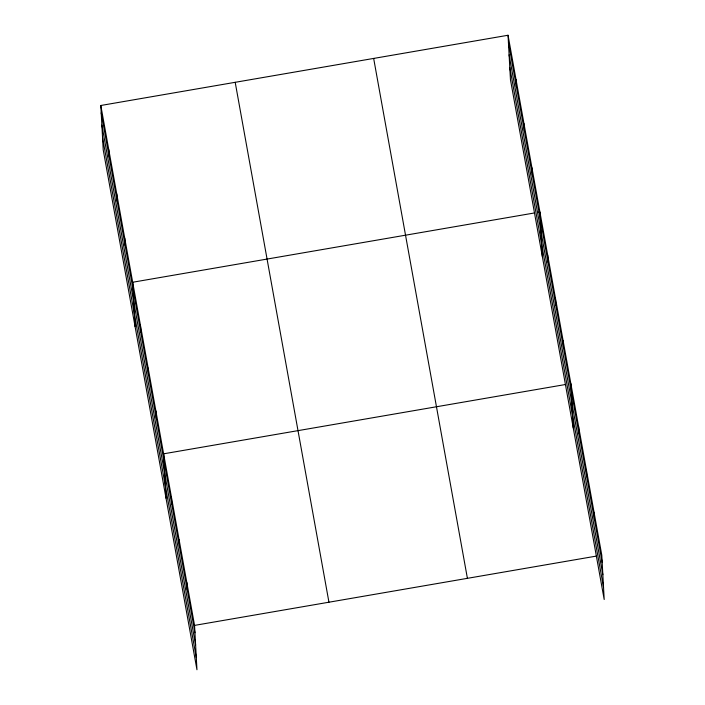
<?xml version="1.0" encoding="UTF-8"?>
<svg xmlns="http://www.w3.org/2000/svg" width="705" height="705" viewBox="0 0 705 705"><rect width="100%" height="100%" fill="white"/><g stroke="black" fill="none" stroke-linecap="round" stroke-linejoin="round"><path stroke-width="1.06" d="M100.806 105.486L194.554 625.388L196.959 669.75L103.212 149.848L100.806 105.486L508.041 35.25L601.788 555.152L604.194 599.514L510.446 79.612L508.041 35.25M534.584 212.936L132.681 282.247L135.087 326.609M537.783 212.381L539.915 212.02L542.321 256.382M565.516 384.507L163.622 453.817L166.019 498.179M194.554 625.388L596.456 556.078M508.446 42.652L602.193 562.555M509.107 54.849L602.854 574.751M509.786 67.416L603.533 587.318M373.659 58.427L467.406 578.329M235.197 82.309L328.944 602.211M101.212 112.888L194.959 632.79M101.872 125.085L195.62 644.987M102.551 137.651L196.298 657.553M594.059 512.262L594.456 519.664M586.322 469.371L586.719 476.774M578.585 426.481L578.99 433.883M570.856 383.582L573.253 427.953M563.119 340.691L563.515 348.094M555.381 297.801L555.787 305.203M547.653 254.91L548.049 262.313M531.949 167.825L532.346 175.228M523.982 123.631L524.379 131.033M516.007 79.445L516.413 86.847M186.825 582.497L187.222 589.9M179.088 539.607L179.484 547.01M171.35 496.708L171.756 504.11M155.884 410.927L156.29 418.329M148.147 368.036L148.552 375.439M140.418 325.146L140.815 332.548M124.715 238.061L125.111 245.463M116.748 193.866L117.145 201.269M108.773 149.672L109.178 157.074"/></g></svg>
